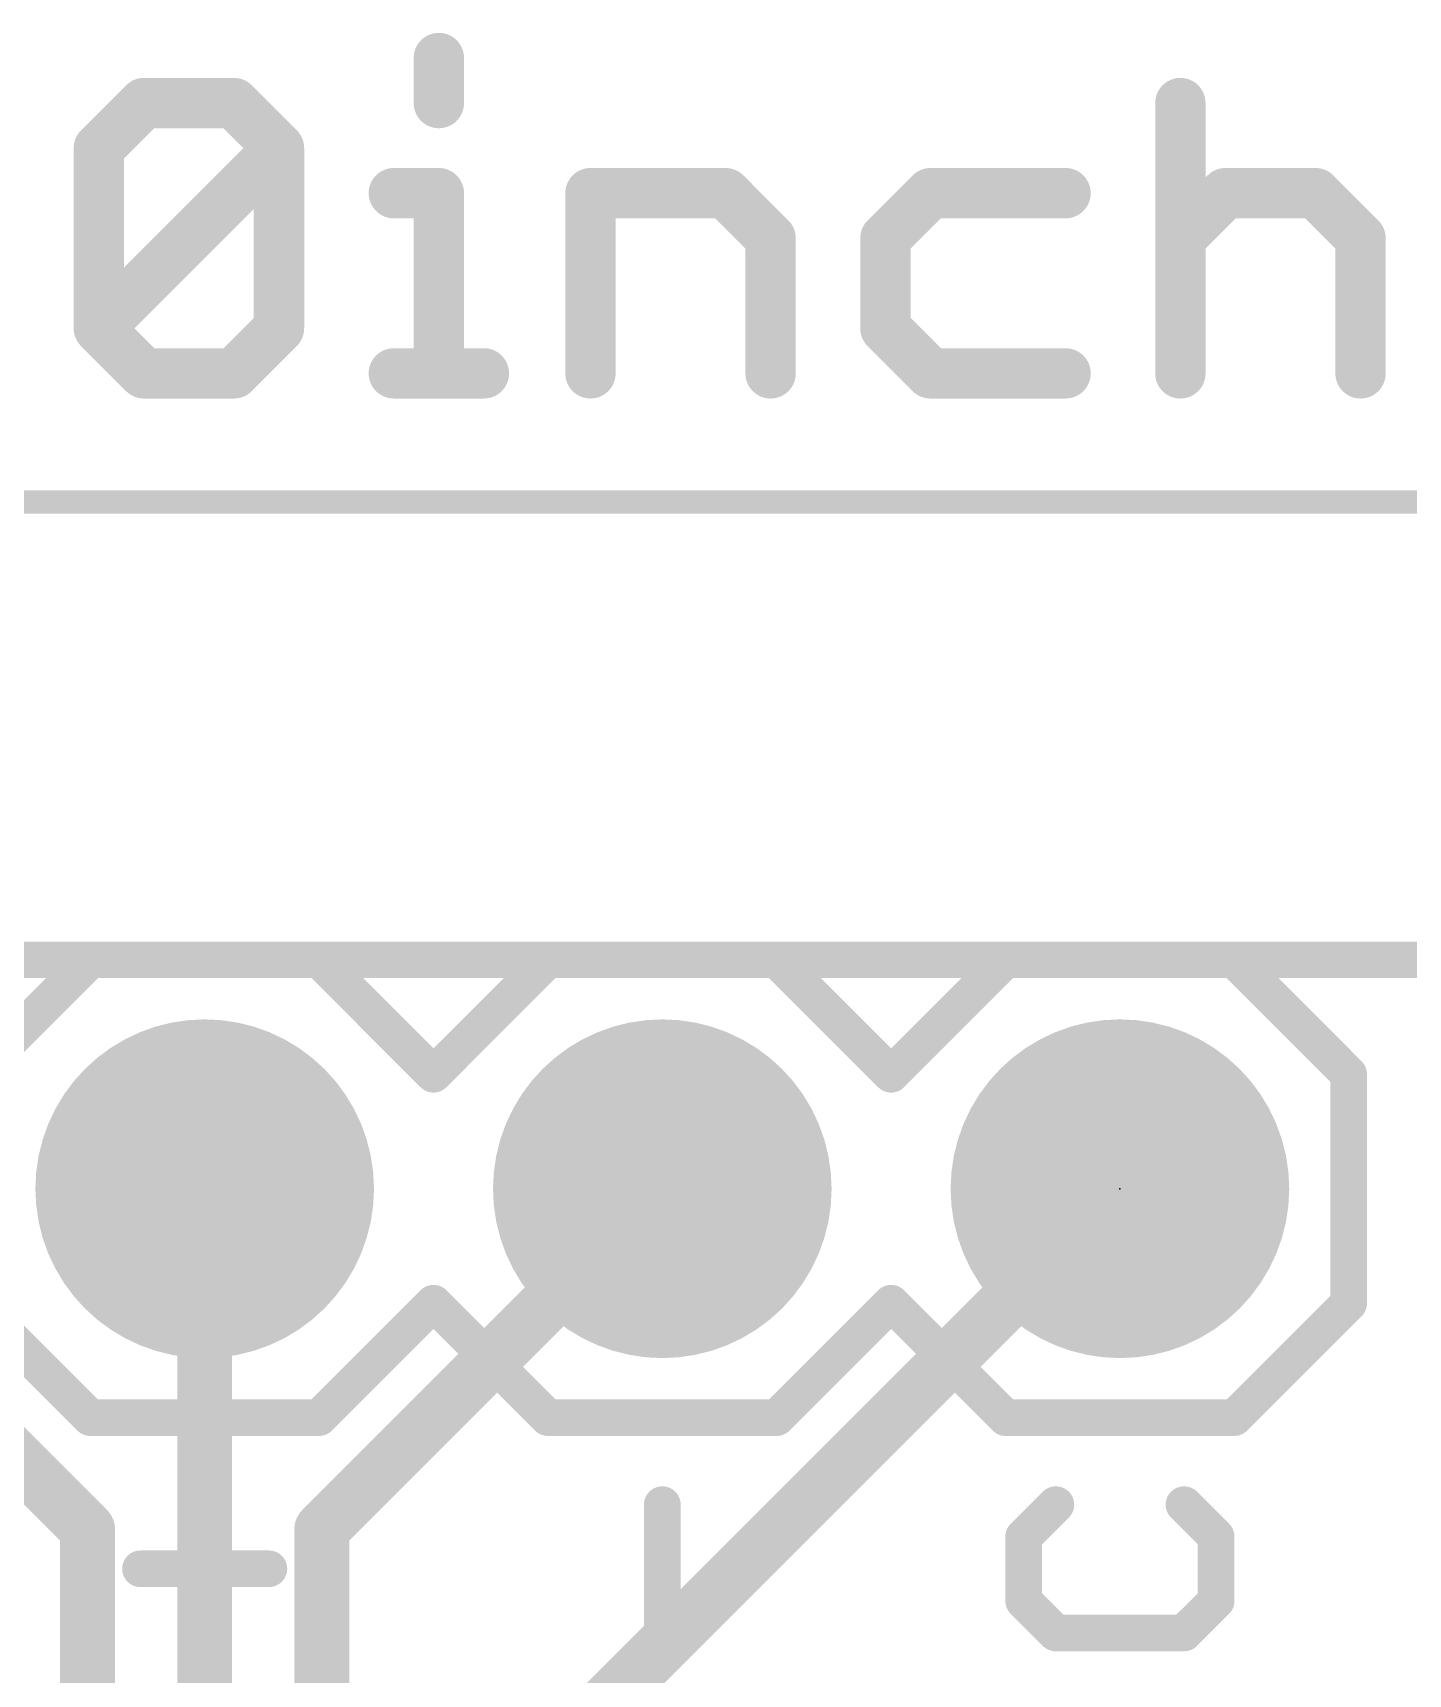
# Model space of a CAD drawing. Extents: x -36 to 71, y -16 to 19.
# Drawn here: x 10.48 to 18.11, y 10.01 to 19.11 of the extents above; entities that cross this region are included whole.
import ezdxf

# ---------------------------------------------------------------- set-up
doc = ezdxf.new("R2010")
doc.units = 0
for name, color, linetype in [('1', 12, 'CONTINUOUS'), ('17', 110, 'CONTINUOUS'), ('20', 53, 'CONTINUOUS'), ('21', 41, 'CONTINUOUS'), ('22', 40, 'CONTINUOUS'), ('23', 53, 'CONTINUOUS'), ('47', 253, 'CONTINUOUS'), ('51', 53, 'CONTINUOUS')]:
    doc.layers.add(name, color=color, linetype=linetype)

# ---------------------------------------------------------------- blocks, each defined once
blk = doc.blocks.new('RECT')
blk.add_solid([(-0.5, -0.5), (0.5, -0.5), (-0.5, 0.5), (0.5, 0.5)])
blk = doc.blocks.new('ROUNDP')
at = {"const_width": 0.5}
blk.add_lwpolyline([(0, -0.25, 1), (0, 0.25, 1), (0, -0.25)], format="xyb", dxfattribs=at)

msp = doc.modelspace()

# ---------------------------------------------------------------- linework, layer by layer
at = {"layer": '1', "const_width": 0.3048}
for points in [[(10.78, 10.81), (8.89, 12.7)], [(11.43, 6.35), (11.43, 12.7)], [(12.08, 10.81), (13.97, 12.7)], [(12.73, 8.92), (16.51, 12.7)], [(10.78, 9.54), (10.78, 10.81)], [(12.08, 9.54), (12.08, 10.81)]]:
    msp.add_lwpolyline(points, dxfattribs=at)
at = {"layer": '1', "const_width": 0.1524}
for points in [[(11.5062, 12.7, 1), (11.3538, 12.7)], [(14.0239, 12.6461, 1), (13.9161, 12.7539)], [(16.5639, 12.6461, 1), (16.4561, 12.7539)], [(10.8562, 10.81, 1), (10.7038, 10.81)], [(10.7261, 10.7561, 1), (10.8339, 10.8639)], [(12.1562, 10.81, 1), (12.0038, 10.81)], [(12.0261, 10.8639, 1), (12.1339, 10.7561)]]:
    msp.add_lwpolyline(points, format="xyb", dxfattribs=at)
at = {"layer": '20', "const_width": 0.2032}
msp.add_lwpolyline([(0, 13.97), (22.86, 13.97)], dxfattribs=at)
at = {"layer": '21', "const_width": 0.2032}
for points in [[(10.16, 13.335), (10.795, 13.97)], [(10.795, 13.97), (12.065, 13.97)], [(12.065, 13.97), (12.7, 13.335)], [(12.7, 13.335), (13.335, 13.97)], [(13.335, 13.97), (14.605, 13.97)], [(14.605, 13.97), (15.24, 13.335)], [(15.24, 13.335), (15.875, 13.97)], [(15.875, 13.97), (17.145, 13.97)], [(17.78, 13.335), (17.145, 13.97)], [(17.78, 12.065), (17.78, 13.335)], [(10.795, 11.43), (10.16, 12.065)], [(12.7, 12.065), (12.065, 11.43)], [(13.335, 11.43), (12.7, 12.065)], [(15.24, 12.065), (14.605, 11.43)], [(15.875, 11.43), (15.24, 12.065)], [(17.145, 11.43), (17.78, 12.065)], [(12.065, 11.43), (10.795, 11.43)], [(14.605, 11.43), (13.335, 11.43)], [(17.145, 11.43), (15.875, 11.43)], [(11.4295, 10.2352), (11.4295, 10.947)], [(13.9695, 10.2352), (13.9695, 10.947)], [(16.1536, 10.947), (15.9757, 10.7691)], [(17.0434, 10.7691), (16.8654, 10.947)], [(15.9757, 10.7691), (15.9757, 10.4131)], [(17.0434, 10.4131), (17.0434, 10.7691)], [(11.0736, 10.5911), (11.7855, 10.5911)], [(15.9757, 10.4131), (16.1536, 10.2352)], [(16.8654, 10.2352), (17.0434, 10.4131)], [(16.1536, 10.2352), (16.8654, 10.2352)]]:
    msp.add_lwpolyline(points, dxfattribs=at)
at = {"layer": '21', "const_width": 0.1016}
for points in [[(10.795, 14.0208, 1), (10.795, 13.9192)], [(10.8309, 13.9341, 1), (10.7591, 14.0059)], [(12.1009, 14.0059, 1), (12.0291, 13.9341)], [(12.065, 13.9192, 1), (12.065, 14.0208)], [(13.335, 14.0208, 1), (13.335, 13.9192)], [(13.3709, 13.9341, 1), (13.2991, 14.0059)], [(14.6409, 14.0059, 1), (14.5691, 13.9341)], [(14.605, 13.9192, 1), (14.605, 14.0208)], [(15.875, 14.0208, 1), (15.875, 13.9192)], [(15.9109, 13.9341, 1), (15.8391, 14.0059)], [(17.1809, 14.0059, 1), (17.1091, 13.9341)], [(17.145, 13.9192, 1), (17.145, 14.0208)], [(12.6641, 13.3709, 1), (12.7359, 13.2991)], [(12.6641, 13.2991, 1), (12.7359, 13.3709)], [(15.2041, 13.3709, 1), (15.2759, 13.2991)], [(15.2041, 13.2991, 1), (15.2759, 13.3709)], [(17.8308, 13.335, 1), (17.7292, 13.335)], [(17.7441, 13.2991, 1), (17.8159, 13.3709)], [(12.7359, 12.1009, 1), (12.6641, 12.0291)], [(12.7359, 12.0291, 1), (12.6641, 12.1009)], [(15.2759, 12.1009, 1), (15.2041, 12.0291)], [(15.2759, 12.0291, 1), (15.2041, 12.1009)], [(17.7292, 12.065, 1), (17.8308, 12.065)], [(17.8159, 12.0291, 1), (17.7441, 12.1009)], [(10.795, 11.4808, 1), (10.795, 11.3792)], [(10.7591, 11.3941, 1), (10.8309, 11.4659)], [(12.0291, 11.4659, 1), (12.1009, 11.3941)], [(12.065, 11.3792, 1), (12.065, 11.4808)], [(13.335, 11.4808, 1), (13.335, 11.3792)], [(13.2991, 11.3941, 1), (13.3709, 11.4659)], [(14.5691, 11.4659, 1), (14.6409, 11.3941)], [(14.605, 11.3792, 1), (14.605, 11.4808)], [(15.875, 11.4808, 1), (15.875, 11.3792)], [(15.8391, 11.3941, 1), (15.9109, 11.4659)], [(17.1091, 11.4659, 1), (17.1809, 11.3941)], [(17.145, 11.3792, 1), (17.145, 11.4808)], [(11.4803, 10.947, 1), (11.3787, 10.947)], [(14.0203, 10.947, 1), (13.9187, 10.947)], [(16.1896, 10.9111, 1), (16.1177, 10.9829)], [(16.9014, 10.9829, 1), (16.8295, 10.9111)], [(16.0265, 10.7691, 1), (15.9249, 10.7691)], [(15.9398, 10.805, 1), (16.0116, 10.7331)], [(17.0942, 10.7691, 1), (16.9926, 10.7691)], [(17.0075, 10.7331, 1), (17.0793, 10.805)], [(11.0736, 10.6419, 1), (11.0736, 10.5403)], [(11.7855, 10.5403, 1), (11.7855, 10.6419)], [(16.0116, 10.4491, 1), (15.9398, 10.3772)], [(17.0793, 10.3772, 1), (17.0075, 10.4491)], [(15.9249, 10.4131, 1), (16.0265, 10.4131)], [(16.9926, 10.4131, 1), (17.0942, 10.4131)], [(16.1536, 10.286, 1), (16.1536, 10.1844)], [(16.1177, 10.1993, 1), (16.1896, 10.2711)], [(16.8295, 10.2711, 1), (16.9014, 10.1993)], [(16.8654, 10.1844, 1), (16.8654, 10.286)], [(11.3787, 10.2352, 1), (11.4803, 10.2352)], [(13.9187, 10.2352, 1), (14.0203, 10.2352)]]:
    msp.add_lwpolyline(points, format="xyb", dxfattribs=at)
at = {"layer": '22', "const_width": 0.2032}
for points in [[(11.4305, 10.2352), (11.4305, 10.947)], [(13.9705, 10.2352), (13.9705, 10.947)], [(15.9766, 10.7691), (16.1546, 10.947)], [(16.8664, 10.947), (17.0443, 10.7691)], [(15.9766, 10.4131), (15.9766, 10.7691)], [(17.0443, 10.7691), (17.0443, 10.4131)], [(11.7864, 10.5911), (11.0746, 10.5911)], [(16.1546, 10.2352), (15.9766, 10.4131)], [(17.0443, 10.4131), (16.8664, 10.2352)], [(16.8664, 10.2352), (16.1546, 10.2352)]]:
    msp.add_lwpolyline(points, dxfattribs=at)
at = {"layer": '22', "const_width": 0.1016}
for points in [[(11.4813, 10.947, 1), (11.3797, 10.947)], [(14.0213, 10.947, 1), (13.9197, 10.947)], [(16.1905, 10.9111, 1), (16.1186, 10.9829)], [(16.9023, 10.9829, 1), (16.8304, 10.9111)], [(16.0274, 10.7691, 1), (15.9258, 10.7691)], [(15.9407, 10.805, 1), (16.0125, 10.7331)], [(17.0951, 10.7691, 1), (16.9935, 10.7691)], [(17.0084, 10.7331, 1), (17.0802, 10.805)], [(11.0746, 10.6419, 1), (11.0746, 10.5403)], [(11.7864, 10.5403, 1), (11.7864, 10.6419)], [(16.0125, 10.4491, 1), (15.9407, 10.3772)], [(17.0802, 10.3772, 1), (17.0084, 10.4491)], [(15.9258, 10.4131, 1), (16.0274, 10.4131)], [(16.9935, 10.4131, 1), (17.0951, 10.4131)], [(16.1546, 10.286, 1), (16.1546, 10.1844)], [(16.1186, 10.1993, 1), (16.1905, 10.2711)], [(16.8304, 10.2711, 1), (16.9023, 10.1993)], [(16.8664, 10.1844, 1), (16.8664, 10.286)], [(11.3797, 10.2352, 1), (11.4813, 10.2352)], [(13.9197, 10.2352, 1), (14.0213, 10.2352)]]:
    msp.add_lwpolyline(points, format="xyb", dxfattribs=at)
at = {"layer": '23'}
msp.add_point((16.51, 12.7), dxfattribs=at)
at = {"layer": '47', "const_width": 0.1397}
for points in [[(12.7996, 18.9741, 1), (12.6599, 18.9741)], [(11.0926, 18.7939, 1), (11.0926, 18.6542)], [(11.142, 18.6747, 1), (11.0432, 18.7735)], [(11.642, 18.7735, 1), (11.5432, 18.6747)], [(11.5926, 18.6542, 1), (11.5926, 18.7939)], [(16.9154, 18.7241, 1), (16.7757, 18.7241)], [(12.6599, 18.7241, 1), (12.7996, 18.7241)], [(10.9125, 18.4741, 1), (10.7728, 18.4741)], [(10.7932, 18.5235, 1), (10.892, 18.4247)], [(11.9124, 18.4741, 1), (11.7727, 18.4741)], [(11.8919, 18.4247, 1), (11.7931, 18.5235)], [(11.7931, 18.4247, 1), (11.8919, 18.5235)], [(12.4798, 18.294, 1), (12.4798, 18.1543)], [(12.7996, 18.2241, 1), (12.6599, 18.2241)], [(12.7298, 18.1543, 1), (12.7298, 18.294)], [(13.5712, 18.294, 1), (13.5712, 18.1543)], [(13.6411, 18.2241, 1), (13.5014, 18.2241)], [(14.3705, 18.2735, 1), (14.2718, 18.1747)], [(14.3212, 18.1543, 1), (14.3212, 18.294)], [(15.4583, 18.294, 1), (15.4583, 18.1543)], [(15.5077, 18.1747, 1), (15.409, 18.2735)], [(16.2083, 18.1543, 1), (16.2083, 18.294)], [(17.0955, 18.294, 1), (17.0955, 18.1543)], [(17.1449, 18.1747, 1), (17.0461, 18.2735)], [(17.6449, 18.2735, 1), (17.5461, 18.1747)], [(17.5955, 18.1543, 1), (17.5955, 18.294)], [(14.641, 17.9741, 1), (14.5013, 17.9741)], [(14.5217, 17.9247, 1), (14.6205, 18.0235)], [(15.2782, 17.9741, 1), (15.1385, 17.9741)], [(15.159, 18.0235, 1), (15.2578, 17.9247)], [(16.7961, 18.0235, 1), (16.8949, 17.9247)], [(17.9153, 17.9741, 1), (17.7756, 17.9741)], [(17.7961, 17.9247, 1), (17.8948, 18.0235)], [(10.892, 17.5236, 1), (10.7932, 17.4248)], [(10.7932, 17.5236, 1), (10.892, 17.4248)], [(11.8919, 17.4248, 1), (11.7931, 17.5236)], [(15.2578, 17.5236, 1), (15.159, 17.4248)], [(10.7728, 17.4742, 1), (10.9125, 17.4742)], [(11.7727, 17.4742, 1), (11.9124, 17.4742)], [(15.1385, 17.4742, 1), (15.2782, 17.4742)], [(11.0926, 17.294, 1), (11.0926, 17.1544)], [(11.0432, 17.1748, 1), (11.142, 17.2736)], [(11.5432, 17.2736, 1), (11.642, 17.1748)], [(11.5926, 17.1544, 1), (11.5926, 17.294)], [(12.4798, 17.294, 1), (12.4798, 17.1544)], [(12.9797, 17.1544, 1), (12.9797, 17.294)], [(15.4583, 17.294, 1), (15.4583, 17.1544)], [(15.409, 17.1748, 1), (15.5077, 17.2736)], [(16.2083, 17.1544, 1), (16.2083, 17.294)], [(12.6599, 17.2242, 1), (12.7996, 17.2242)], [(13.5014, 17.2242, 1), (13.6411, 17.2242)], [(14.5013, 17.2242, 1), (14.641, 17.2242)], [(16.7757, 17.2242, 1), (16.9154, 17.2242)], [(17.7756, 17.2242, 1), (17.9153, 17.2242)]]:
    msp.add_lwpolyline(points, format="xyb", dxfattribs=at)
at = {"layer": '47'}
for points, const_width in [([(12.7298, 18.9741), (12.7298, 18.7241)], 0.2794), ([(10.8426, 18.4741), (11.0926, 18.7241)], 0.2794), ([(11.0926, 18.7241), (11.5926, 18.7241)], 0.2794), ([(11.5926, 18.7241), (11.8425, 18.4741)], 0.2794), ([(16.8455, 18.7241), (16.8455, 17.2242)], 0.2794), ([(10.8426, 17.4742), (10.8426, 18.4741)], 0.2794), ([(10.8426, 17.4742), (11.8425, 18.4741)], 0.2794), ([(11.8425, 18.4741), (11.8425, 17.4742)], 0.2794), ([(12.4798, 18.2241), (12.7298, 18.2241)], 0.2794), ([(12.7298, 18.2241), (12.7298, 17.2242)], 0.2794), ([(13.5712, 17.2242), (13.5712, 18.2241)], 0.2794), ([(13.5712, 18.2241), (14.3212, 18.2241)], 0.2794), ([(14.3212, 18.2241), (14.5711, 17.9741)], 0.2794), ([(15.4583, 18.2241), (15.2084, 17.9741)], 0.2794), ([(16.2083, 18.2241), (15.4583, 18.2241)], 0.2794), ([(16.8455, 17.9741), (17.0955, 18.2241)], 0.2794), ([(17.0955, 18.2241), (17.5955, 18.2241)], 0.2794), ([(17.5955, 18.2241), (17.8454, 17.9741)], 0.2794), ([(14.5711, 17.9741), (14.5711, 17.2242)], 0.2794), ([(15.2084, 17.9741), (15.2084, 17.4742)], 0.2794), ([(17.8454, 17.9741), (17.8454, 17.2242)], 0.2794), ([(11.0926, 17.2242), (10.8426, 17.4742)], 0.2794), ([(11.8425, 17.4742), (11.5926, 17.2242)], 0.2794), ([(15.2084, 17.4742), (15.4583, 17.2242)], 0.2794), ([(11.5926, 17.2242), (11.0926, 17.2242)], 0.2794), ([(12.4798, 17.2242), (12.9797, 17.2242)], 0.2794), ([(15.4583, 17.2242), (16.2083, 17.2242)], 0.2794), ([(0.065, 16.51), (22.795, 16.51)], 0.13)]:
    msp.add_lwpolyline(points, dxfattribs=dict(at, const_width=const_width))

# ---------------------------------------------------------------- block references
at = {"layer": '17', "xscale": 1.8796, "yscale": 1.8796, "rotation": 270}
for p in [(11.43, 12.7), (11.43, 12.7), (13.97, 12.7), (13.97, 12.7), (16.51, 12.7), (16.51, 12.7)]:
    msp.add_blockref('ROUNDP', p, dxfattribs=at)
at = {"layer": '51', "xscale": 0.508, "yscale": 0.508, "rotation": 180}
for p in [(11.43, 12.7), (13.97, 12.7), (16.51, 12.7)]:
    msp.add_blockref('RECT', p, dxfattribs=at)

doc.saveas('drawing.dxf')
